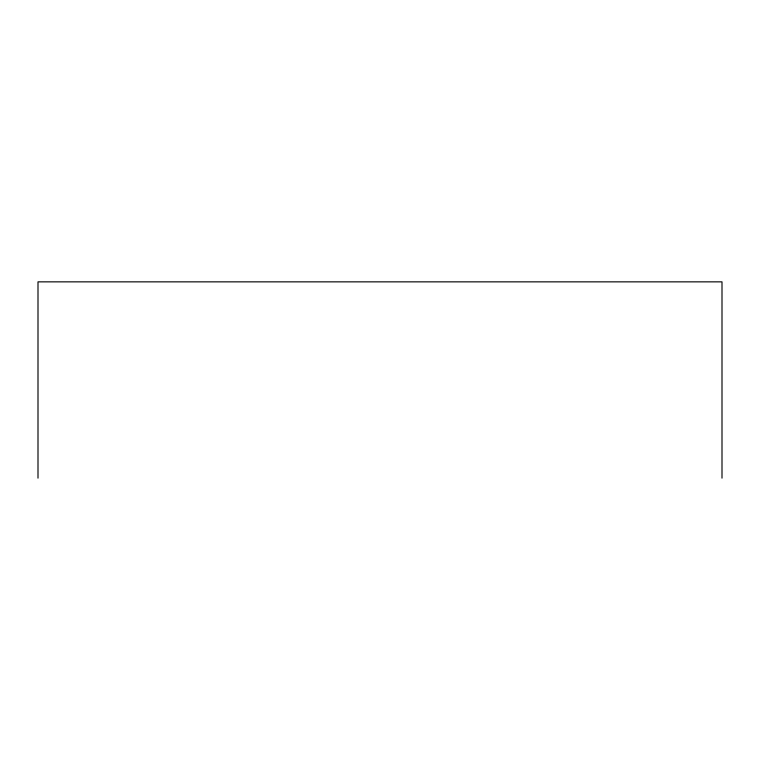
<?xml version="1.0" encoding="UTF-8"?>
<svg xmlns="http://www.w3.org/2000/svg" width="760" height="760" viewBox="0 0 760 760"><rect width="100%" height="100%" fill="white"/><g stroke="black" fill="none" stroke-linecap="round" stroke-linejoin="round"><path stroke-width="1.14" d="M722 478.144L722 281.856L38 281.856L38 478.144"/></g></svg>
